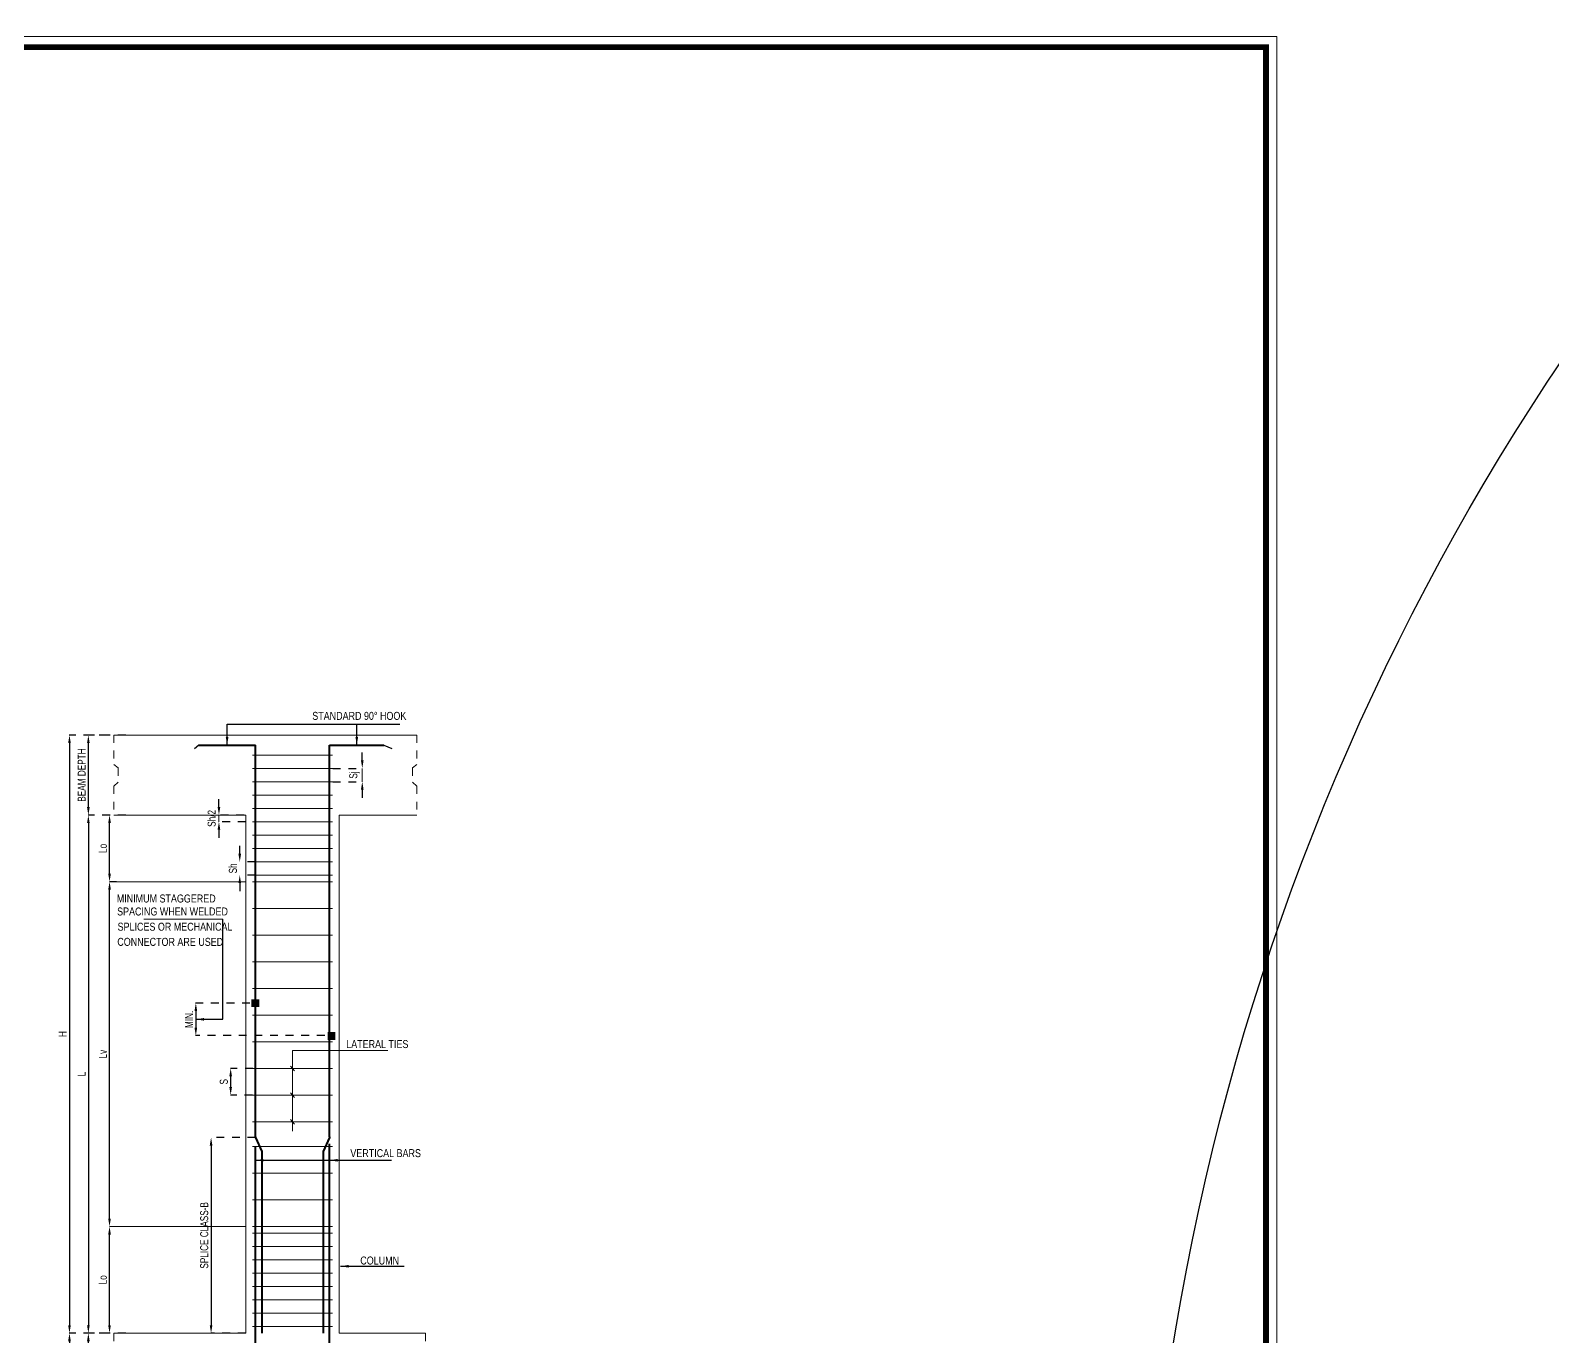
# Model space of a CAD drawing. Header units: inches. Extents: x -351 to 2582, y -266 to 144.
# Drawn here: x 1078.64 to 1098.13, y -162.85 to -146.12 of the extents above; entities that cross this region are included whole.
import ezdxf
from ezdxf.enums import TextEntityAlignment as Align

# ---------------------------------------------------------------- set-up
doc = ezdxf.new("R2010")
doc.units = ezdxf.units.IN
doc.header["$MEASUREMENT"] = 0
doc.linetypes.add('DASHED', pattern=[0.75, 0.5, -0.25])
doc.linetypes.add('DOT', pattern=[0.25, 0, -0.25])
for name, color, linetype in [('0-text', 6, 'Continuous'), ('0.B20', 1, 'Continuous'), ('BARS', 4, 'Continuous'), ('border', 30, 'Continuous'), ('DIM', 8, 'Continuous'), ('LOGO', 7, 'Continuous'), ('S-text', 6, 'Continuous')]:
    doc.layers.add(name, color=color, linetype=linetype)
for name, color, linetype, lineweight in [('A-Diminshion', 6, 'Continuous', 9), ('A-TITLE BLK', 6, 'Continuous', 30), ('A-TITLE BLK @ 100', 6, 'Continuous', 30), ('A-TITLE BLK @ 200', 6, 'Continuous', 30), ('Frame', 43, 'Continuous', 9), ('S-CONC.', 5, 'Continuous', 5), ('S-CUT LINE', 6, 'Continuous', 9), ('S-Diminshion', 8, 'Continuous', 9), ('S-RBAR', 6, 'Continuous', 40), ('S-STIRRUP', 5, 'Continuous', 13)]:
    doc.layers.add(name, color=color, linetype=linetype, lineweight=lineweight)
doc.styles.add('ACE50', font='romans.shx', dxfattribs={"height": 150})
doc.styles.add('EN-SCL', font='swisscl.ttf')
doc.styles.add('ROMANS', font='swisse.ttf', dxfattribs={"width": 0.8})
doc.styles.add('Symbol', font='romans.shx', dxfattribs={"width": 0.75})
doc.styles.add('TITLE', font='swisscbo.ttf')
doc.dimstyles.new('ACE50', dxfattribs={"dimtxt": 150, "dimasz": 150, "dimexe": 3.75, "dimexo": 3.75, "dimgap": 50, "dimtad": 1, "dimdec": 0, "dimrnd": 1, "dimdsep": 46, "dimtxsty": 'ACE50', "dimcen": 0, "dimclrd": 4, "dimclre": 256, "dimclrt": 2, "dimadec": 0, "dimazin": 0, "dimtfac": 1, "dimtdec": 0, "dimtofl": 0, "dimtmove": 0, "dimatfit": 3, "dimfxl": 1, "dimtolj": 1, "dimtzin": 0, "dimarcsym": 0})

# ---------------------------------------------------------------- blocks, each defined once
blk = doc.blocks.new('*D645')
at = {"layer": 'A-Diminshion', "linetype": 'DOT', "lineweight": -2, "transparency": 16777216}
for p, q in [((-2377, -6964, 0), (-3080, -6964, 0)), ((-2377, -8464, 0), (-3080, -8464, 0))]:
    blk.add_line(p, q, dxfattribs=at)
at = {"layer": 'A-Diminshion', "color": 4, "lineweight": -2, "transparency": 16777216}
blk.add_line((-3077, -8314, 0), (-3077, -7114, 0), dxfattribs=at)
at = {"layer": 'A-Diminshion', "color": 4, "transparency": 16777216}
for points in [[(-3102, -7114, 0), (-3052, -7114, 0), (-3077, -6964, 0)], [(-3102, -8314, 0), (-3052, -8314, 0), (-3077, -8464, 0)]]:
    blk.add_solid(points, dxfattribs=at)
at = {"layer": 'Defpoints', "color": 0, "transparency": 16777216}
for p in [(-3077, -6964, 0), (-2373, -6964, 0), (-2373, -8464, 0)]:
    blk.add_point(p, dxfattribs=at)
at = {"layer": 'A-Diminshion', "color": 2, "transparency": 16777216, "insert": (-3202, -7714, 0), "char_height": 150, "attachment_point": 5, "rotation": 90, "style": 'EN-SCL'}
blk.add_mtext('\\A1;BEAM DEPTH', dxfattribs=at)
blk = doc.blocks.new('*D656')
at = {"layer": 'A-Diminshion', "linetype": 'DOT', "lineweight": -2, "transparency": 16777216}
for p, q in [((-2729, -6964, 0), (-3434, -6964, 0)), ((-3586, -19971, 0), (-3427, -19971, 0))]:
    blk.add_line(p, q, dxfattribs=at)
at = {"layer": 'A-Diminshion', "color": 4, "lineweight": -2, "transparency": 16777216}
blk.add_line((-3431, -7114, 0), (-3431, -19821, 0), dxfattribs=at)
at = {"layer": 'A-Diminshion', "color": 4, "transparency": 16777216}
for points in [[(-3456, -7114, 0), (-3406, -7114, 0), (-3431, -6964, 0)], [(-3456, -19821, 0), (-3406, -19821, 0), (-3431, -19971, 0)]]:
    blk.add_solid(points, dxfattribs=at)
at = {"layer": 'Defpoints', "color": 0, "transparency": 16777216}
for p in [(-2725, -6964, 0), (-3590, -19971), (-3431, -19971, 0)]:
    blk.add_point(p, dxfattribs=at)
at = {"layer": 'A-Diminshion', "color": 2, "transparency": 16777216, "insert": (-3556, -13468, 0), "char_height": 150, "attachment_point": 5, "rotation": 90, "style": 'EN-SCL'}
blk.add_mtext('\\A1;H', dxfattribs=at)
blk = doc.blocks.new('*D658')
at = {"layer": 'A-Diminshion', "color": 4, "lineweight": -2, "transparency": 16777216}
blk.add_line((-3077, 2600), (-3077, -6814), dxfattribs=at)
at = {"layer": 'A-Diminshion', "color": 4, "transparency": 16777216}
for points in [[(-3102, 2600), (-3052, 2600), (-3077, 2750)], [(-3102, -6814), (-3052, -6814), (-3077, -6964)]]:
    blk.add_solid(points, dxfattribs=at)
at = {"layer": 'Defpoints', "color": 0, "transparency": 16777216}
for p in [(-3077, 2750), (-3077, -6964), (-3077, -6964)]:
    blk.add_point(p, dxfattribs=at)
at = {"layer": 'A-Diminshion', "color": 2, "transparency": 16777216, "insert": (-3202, -2107), "char_height": 150, "attachment_point": 5, "rotation": 90, "style": 'EN-SCL'}
blk.add_mtext('\\A1;L', dxfattribs=at)
blk = doc.blocks.new('*D659')
at = {"layer": 'A-Diminshion', "linetype": 'DOT', "lineweight": -2, "transparency": 16777216}
for p, q in [((-2377, 4250), (-3080, 4250)), ((-2377, 2750), (-3080, 2750))]:
    blk.add_line(p, q, dxfattribs=at)
at = {"layer": 'A-Diminshion', "color": 4, "lineweight": -2, "transparency": 16777216}
blk.add_line((-3077, 2900), (-3077, 4100), dxfattribs=at)
at = {"layer": 'A-Diminshion', "color": 4, "transparency": 16777216}
for points in [[(-3102, 4100), (-3052, 4100), (-3077, 4250)], [(-3102, 2900), (-3052, 2900), (-3077, 2750)]]:
    blk.add_solid(points, dxfattribs=at)
at = {"layer": 'Defpoints', "color": 0, "transparency": 16777216}
for p in [(-3077, 4250), (-2373, 4250), (-2373, 2750)]:
    blk.add_point(p, dxfattribs=at)
at = {"layer": 'A-Diminshion', "color": 2, "transparency": 16777216, "insert": (-3202, 3500), "char_height": 150, "attachment_point": 5, "rotation": 90, "style": 'EN-SCL'}
blk.add_mtext('\\A1;BEAM DEPTH', dxfattribs=at)
blk = doc.blocks.new('*D660')
at = {"layer": 'A-Diminshion', "linetype": 'DOT', "lineweight": -2, "transparency": 16777216}
for p, q in [((6, -2000), (-414, -2000)), ((-4, -2500), (-414, -2500))]:
    blk.add_line(p, q, dxfattribs=at)
at = {"layer": 'A-Diminshion', "color": 4, "lineweight": -2, "transparency": 16777216}
blk.add_line((-410, -2350), (-410, -2150), dxfattribs=at)
at = {"layer": 'A-Diminshion', "color": 4, "transparency": 16777216}
for points in [[(-435, -2150), (-385, -2150), (-410, -2000)], [(-435, -2350), (-385, -2350), (-410, -2500)]]:
    blk.add_solid(points, dxfattribs=at)
at = {"layer": 'Defpoints', "color": 0, "transparency": 16777216}
for p in [(-410, -2000), (9, -2000), (0, -2500)]:
    blk.add_point(p, dxfattribs=at)
at = {"layer": 'A-Diminshion', "color": 2, "transparency": 16777216, "insert": (-538, -2250), "char_height": 150, "attachment_point": 5, "rotation": 90, "style": 'EN-SCL'}
blk.add_mtext('\\A1;S', dxfattribs=at)
blk = doc.blocks.new('*D661')
at = {"layer": 'A-Diminshion', "color": 4, "lineweight": -2, "transparency": 16777216}
blk.add_line((-2680, -6814, 0), (-2680, -5114, 0), dxfattribs=at)
at = {"layer": 'A-Diminshion', "color": 4, "transparency": 16777216}
for points in [[(-2705, -5114, 0), (-2655, -5114, 0), (-2680, -4964, 0)], [(-2705, -6814, 0), (-2655, -6814, 0), (-2680, -6964, 0)]]:
    blk.add_solid(points, dxfattribs=at)
at = {"layer": 'Defpoints', "color": 0, "transparency": 16777216}
for p in [(-2680, -4964, 0), (-2680, -4964, 0), (-2680, -6964, 0)]:
    blk.add_point(p, dxfattribs=at)
at = {"layer": 'A-Diminshion', "color": 2, "transparency": 16777216, "insert": (-2806, -5964, 0), "char_height": 150, "attachment_point": 5, "rotation": 90, "style": 'EN-SCL'}
blk.add_mtext('\\A1;Lo ', dxfattribs=at)
blk = doc.blocks.new('*D662')
at = {"layer": 'A-Diminshion', "color": 4, "lineweight": -2, "transparency": 16777216}
blk.add_line((-2680, 1650, 0), (-2680, 2600, 0), dxfattribs=at)
at = {"layer": 'A-Diminshion', "linetype": 'DOT', "lineweight": -2, "transparency": 16777216}
blk.add_line((-2551, 1500, 0), (-2683, 1500, 0), dxfattribs=at)
at = {"layer": 'A-Diminshion', "color": 4, "transparency": 16777216}
for points in [[(-2705, 2600, 0), (-2655, 2600, 0), (-2680, 2750, 0)], [(-2705, 1650, 0), (-2655, 1650, 0), (-2680, 1500, 0)]]:
    blk.add_solid(points, dxfattribs=at)
at = {"layer": 'Defpoints', "color": 0, "transparency": 16777216}
for p in [(-2680, 2750, 0), (-2680, 2750, 0), (-2547, 1500, 0)]:
    blk.add_point(p, dxfattribs=at)
at = {"layer": 'A-Diminshion', "color": 2, "transparency": 16777216, "insert": (-2806, 2125, 0), "char_height": 150, "attachment_point": 5, "rotation": 90, "style": 'EN-SCL'}
blk.add_mtext('\\A1;Lo ', dxfattribs=at)
blk = doc.blocks.new('*D663')
at = {"layer": 'A-Diminshion', "color": 4, "lineweight": -2, "transparency": 16777216}
blk.add_line((-2680, -4814, 0), (-2680, 1350, 0), dxfattribs=at)
at = {"layer": 'A-Diminshion', "color": 4, "transparency": 16777216}
for points in [[(-2705, 1350, 0), (-2655, 1350, 0), (-2680, 1500, 0)], [(-2705, -4814, 0), (-2655, -4814, 0), (-2680, -4964, 0)]]:
    blk.add_solid(points, dxfattribs=at)
at = {"layer": 'Defpoints', "color": 0, "transparency": 16777216}
for p in [(-2680, 1500), (-2680, 1500, 0), (-2680, -4964, 0)]:
    blk.add_point(p, dxfattribs=at)
at = {"layer": 'A-Diminshion', "color": 2, "transparency": 16777216, "insert": (-2805, -1732, 0), "char_height": 150, "attachment_point": 5, "rotation": 90, "style": 'EN-SCL'}
blk.add_mtext('\\A1;Lv', dxfattribs=at)
blk = doc.blocks.new('*D664')
at = {"layer": 'A-Diminshion', "color": 4, "lineweight": -2, "transparency": 16777216}
for p, q in [((-630, 2900), (-630, 3050)), ((-630, 2475), (-630, 2325))]:
    blk.add_line(p, q, dxfattribs=at)
at = {"layer": 'A-Diminshion', "linetype": 'DOT', "lineweight": -2, "transparency": 16777216}
for p, q in [((-160, 2750), (-634, 2750)), ((-129, 2625), (-634, 2625))]:
    blk.add_line(p, q, dxfattribs=at)
at = {"layer": 'A-Diminshion', "color": 4, "transparency": 16777216}
for points in [[(-655, 2900), (-605, 2900), (-630, 2750)], [(-655, 2475), (-605, 2475), (-630, 2625)]]:
    blk.add_solid(points, dxfattribs=at)
at = {"layer": 'Defpoints', "color": 0, "transparency": 16777216}
for p in [(-630, 2625), (-156, 2750), (-125, 2625)]:
    blk.add_point(p, dxfattribs=at)
at = {"layer": 'A-Diminshion', "color": 2, "transparency": 16777216, "insert": (-766, 2687), "char_height": 150, "attachment_point": 5, "rotation": 90, "style": 'EN-SCL'}
blk.add_mtext('\\A1;Sh/2', dxfattribs=at)
blk = doc.blocks.new('*D665')
at = {"layer": 'A-Diminshion', "color": 4, "lineweight": -2, "transparency": 16777216}
for p, q in [((2056, 3775, 0), (2056, 3925, 0)), ((2056, 3225, 0), (2056, 3075, 0))]:
    blk.add_line(p, q, dxfattribs=at)
at = {"layer": 'A-Diminshion', "linetype": 'DOT', "lineweight": -2, "transparency": 16777216}
for p, q in [((1504, 3625, 0), (2059, 3625, 0)), ((1504, 3375, 0), (2059, 3375, 0))]:
    blk.add_line(p, q, dxfattribs=at)
at = {"layer": 'A-Diminshion', "color": 4, "transparency": 16777216}
for points in [[(2031, 3775, 0), (2081, 3775, 0), (2056, 3625, 0)], [(2031, 3225, 0), (2081, 3225, 0), (2056, 3375, 0)]]:
    blk.add_solid(points, dxfattribs=at)
at = {"layer": 'Defpoints', "color": 0, "transparency": 16777216}
for p in [(1500, 3625), (1500, 3375), (2056, 3375, 0)]:
    blk.add_point(p, dxfattribs=at)
at = {"layer": 'A-Diminshion', "color": 2, "transparency": 16777216, "insert": (1910, 3500, 0), "char_height": 150, "attachment_point": 5, "rotation": 90, "style": 'EN-SCL'}
blk.add_mtext('\\A1;Sj', dxfattribs=at)
blk = doc.blocks.new('*D666')
at = {"layer": 'A-Diminshion', "color": 4, "lineweight": -2, "transparency": 16777216}
for p, q in [((-240, 2025, 0), (-240, 2175, 0)), ((-240, 1475, 0), (-240, 1325, 0))]:
    blk.add_line(p, q, dxfattribs=at)
at = {"layer": 'A-Diminshion', "linetype": 'DOT', "lineweight": -2, "transparency": 16777216}
for p, q in [((51, 1875, 0), (-243, 1875, 0)), ((51, 1625, 0), (-243, 1625, 0))]:
    blk.add_line(p, q, dxfattribs=at)
at = {"layer": 'A-Diminshion', "color": 4, "transparency": 16777216}
for points in [[(-265, 2025, 0), (-215, 2025, 0), (-240, 1875, 0)], [(-265, 1475, 0), (-215, 1475, 0), (-240, 1625, 0)]]:
    blk.add_solid(points, dxfattribs=at)
at = {"layer": 'Defpoints', "color": 0, "transparency": 16777216}
for p in [(55, 1875), (-240, 1625, 0), (55, 1625)]:
    blk.add_point(p, dxfattribs=at)
at = {"layer": 'A-Diminshion', "color": 2, "transparency": 16777216, "insert": (-368, 1750, 0), "char_height": 150, "attachment_point": 5, "rotation": 90, "style": 'EN-SCL'}
blk.add_mtext('\\A1;Sh', dxfattribs=at)
blk = doc.blocks.new('*D667')
at = {"layer": 'A-Diminshion', "linetype": 'DOT', "lineweight": -2, "transparency": 16777216}
blk.add_line((-2729, 4250), (-3434, 4250), dxfattribs=at)
at = {"layer": 'A-Diminshion', "color": 4, "lineweight": -2, "transparency": 16777216}
blk.add_line((-3431, 4100), (-3431, -6814), dxfattribs=at)
at = {"layer": 'A-Diminshion', "color": 4, "transparency": 16777216}
for points in [[(-3456, 4100), (-3406, 4100), (-3431, 4250)], [(-3456, -6814), (-3406, -6814), (-3431, -6964)]]:
    blk.add_solid(points, dxfattribs=at)
at = {"layer": 'Defpoints', "color": 0, "transparency": 16777216}
for p in [(-2725, 4250, 0), (-3431, -6964), (-3431, -6964)]:
    blk.add_point(p, dxfattribs=at)
at = {"layer": 'A-Diminshion', "color": 2, "transparency": 16777216, "insert": (-3556, -1357), "char_height": 150, "attachment_point": 5, "rotation": 90, "style": 'EN-SCL'}
blk.add_mtext('\\A1;H', dxfattribs=at)
blk = doc.blocks.new('*D668')
at = {"layer": 'A-Diminshion', "linetype": 'DOT', "lineweight": -2, "transparency": 16777216}
for p, q in [((-48, -775), (-1067, -775)), ((1352, -1385), (-1067, -1385))]:
    blk.add_line(p, q, dxfattribs=at)
at = {"layer": 'A-Diminshion', "color": 4, "lineweight": -2, "transparency": 16777216}
blk.add_line((-1063, -925), (-1063, -1235), dxfattribs=at)
at = {"layer": 'A-Diminshion', "color": 4, "transparency": 16777216}
for points in [[(-1088, -925), (-1038, -925), (-1063, -775)], [(-1088, -1235), (-1038, -1235), (-1063, -1385)]]:
    blk.add_solid(points, dxfattribs=at)
at = {"layer": 'Defpoints', "color": 0, "transparency": 16777216}
for p in [(-45, -775), (-1063, -1385), (1356, -1385)]:
    blk.add_point(p, dxfattribs=at)
at = {"layer": 'A-Diminshion', "color": 2, "transparency": 16777216, "insert": (-1188, -1080), "char_height": 150, "attachment_point": 5, "rotation": 90, "style": 'EN-SCL'}
blk.add_mtext('\\A1;MIN.', dxfattribs=at)
blk = doc.blocks.new('*D669')
at = {"layer": 'A-Diminshion', "linetype": 'DOT', "lineweight": -2, "transparency": 16777216}
for p, q in [((54, -3296), (-781, -3296)), ((-129, -6964), (-781, -6964))]:
    blk.add_line(p, q, dxfattribs=at)
at = {"layer": 'A-Diminshion', "color": 4, "lineweight": -2, "transparency": 16777216}
blk.add_line((-777, -3446), (-777, -6814), dxfattribs=at)
at = {"layer": 'A-Diminshion', "color": 4, "transparency": 16777216}
for points in [[(-802, -3446), (-752, -3446), (-777, -3296)], [(-802, -6814), (-752, -6814), (-777, -6964)]]:
    blk.add_solid(points, dxfattribs=at)
at = {"layer": 'Defpoints', "color": 0, "transparency": 16777216}
for p in [(57, -3296, 0), (-777, -6964), (-125, -6964, 0)]:
    blk.add_point(p, dxfattribs=at)
at = {"layer": 'A-Diminshion', "color": 2, "transparency": 16777216, "insert": (-905, -5130), "char_height": 150, "attachment_point": 5, "rotation": 90, "style": 'EN-SCL'}
blk.add_mtext('\\A1;SPLICE CLASS-B', dxfattribs=at)
blk = doc.blocks.new('*U701')
blk.add_circle((0, 0), 6)
for tag, p, height, style in [('TITLE', (9, 1.75), 4, 'TITLE'), ('SCALE', (9, -3.75), 2.5, 'Symbol')]:
    blk.add_attdef(tag, p, '', height=height, dxfattribs=dict(style=style))
at = {"style": 'TITLE'}
blk.add_attdef('NO', text='', height=4, dxfattribs=at).set_placement((0, 0), align=Align.MIDDLE)
blk = doc.blocks.new('*U1269')
at = {"layer": 'A-TITLE BLK @ 100', "xscale": 4.729778865895827, "yscale": 4.729778865895827, "zscale": 4.729778865895827}
blk.add_blockref('*U701', (3437.18, 1806.528), dxfattribs=at)
at = {"layer": 'A-TITLE BLK @ 200', "xscale": 9.459557731791653, "yscale": 9.459557731791653, "zscale": 9.459557731791653}
blk.add_blockref('*U701', (3437.18, 1806.528), dxfattribs=at)
blk = doc.blocks.new('*U702')
blk.add_circle((0, 0), 6)
for tag, p, height, style in [('TITLE', (9, 1.75), 4, 'TITLE'), ('SCALE', (9, -3.75), 2.5, 'Symbol')]:
    blk.add_attdef(tag, p, '', height=height, dxfattribs=dict(style=style))
at = {"style": 'TITLE'}
blk.add_attdef('NO', text='', height=4, dxfattribs=at).set_placement((0, 0), align=Align.MIDDLE)
blk = doc.blocks.new('*U1270')
at = {"layer": 'A-TITLE BLK @ 200', "xscale": 9.459557731791653, "yscale": 9.459557731791653, "zscale": 9.459557731791653}
blk.add_blockref('*U702', (3442.757, 1807.095), dxfattribs=at)
blk = doc.blocks.new('s6s6s')
at = {"layer": 'A-TITLE BLK'}
for name in ['*U1270', '*U1269']:
    blk.add_blockref(name, (0, 0), dxfattribs=at)
blk = doc.blocks.new('A$C7E5B4212')
at = {"layer": 'LOGO', "const_width": 0.05}
blk.add_lwpolyline([(0.832, 0.832), (41.132, 0.832), (41.132, 29.382), (0.832, 29.382)], close=True, dxfattribs=at)
blk = doc.blocks.new('ttwttt')
at = {"layer": 'border', "color": 8}
blk.add_line((52.753, 0.641), (52.753, 37.305), dxfattribs=at)
at = {"layer": 'LOGO', "color": 240, "lineweight": -2}
for p, q in [((52.884, 37.5), (-0.13, 37.5)), ((52.884, -0.128), (52.884, 37.5))]:
    blk.add_line(p, q, dxfattribs=at)
at = {"layer": 'LOGO', "xscale": 1.309217692210943, "yscale": 1.309217692210943, "zscale": 1.309217692210943}
blk.add_blockref('A$C7E5B4212', (-1.089, -1.089), dxfattribs=at)
blk = doc.blocks.new('A$C7FFA5F25')
at = {"layer": 'A-Diminshion', "color": 2}
for p, q in [((2055.6, 3625, 0), (2055.6, 3375, 0)), ((-629.8, 2625), (-629.8, 2750))]:
    blk.add_line(p, q, dxfattribs=at)
at = {"layer": 'A-Diminshion', "color": 1}
blk.add_line((-553.9, 796.5), (-2039.4, 796.5), dxfattribs=at)
at = {"layer": 'BARS', "const_width": 147, "elevation": 0}
for points in [[(-22.1, -776.5), (124.9, -776.5)], [(1405.9, -1392.3), (1552.9, -1392.3)]]:
    blk.add_lwpolyline(points, dxfattribs=at)
at = {"layer": 'S-CONC.', "linetype": 'Continuous', "lineweight": 9, "ltscale": 5}
for p, q in [((-2602.3, 4250), (3080.7, 4250)), ((-125, 2750), (-2602.3, 2750)), ((-125, -6964.1, 0), (-125, 2750)), ((1625, 2750), (3080.7, 2750)), ((1625, -6964.1, 0), (1625, 2750)), ((-2602.3, -6964.1, 0), (-125, -6964.1, 0)), ((1625, -6964.1, 0), (3243.4, -6964.1, 0))]:
    blk.add_line(p, q, dxfattribs=at)
at = {"layer": 'S-CUT LINE', "linetype": 'DASHED', "lineweight": 9, "ltscale": 100, "elevation": 0}
for points in [[(-2602.3, 4250), (-2602.3, 3698.9), (-2517.4, 3634.6), (-2517.4, 3366.5), (-2602.3, 3291.2), (-2602.3, 2750)], [(3080.7, 4250), (3080.7, 3698.9), (2995.9, 3634.6), (2995.9, 3366.5), (3080.7, 3291.2), (3080.7, 2750)], [(-2602.3, -6964.1), (-2602.3, -7515.2), (-2517.4, -7579.6), (-2517.4, -7847.7), (-2602.3, -7923), (-2602.3, -8464.1)], [(3243.4, -6964.1), (3243.4, -7515.2), (3158.6, -7579.6), (3158.6, -7847.7), (3243.4, -7923), (3243.4, -8464.1)]]:
    blk.add_lwpolyline(points, dxfattribs=at)
at = {"layer": 'S-Diminshion'}
for p, q in [((-125, 1500), (-2602.3, 1500)), ((-2679.7, -4964.1, 0), (-125, -4964.1))]:
    blk.add_line(p, q, dxfattribs=at)
at = {"layer": 'S-Diminshion', "color": 20, "ltscale": 30}
for p, q in [((750, -3178.6), (750, -1664.8)), ((750, -1664.8), (2533.6, -1664.8)), ((711, -1956.7), (789, -2043.3)), ((711, -2456.7), (789, -2543.3)), ((711, -2956.7), (789, -3043.3))]:
    blk.add_line(p, q, dxfattribs=at)
at = {"layer": 'S-RBAR', "lineweight": 40, "ltscale": 3.75}
for p, q in [((-1008.9, 4062.5), (55, 4062.5)), ((55, -3284.9), (55, 4062.5)), ((1445, -3284.9), (1445, 4062.5)), ((1445, 4062.5), (2461.3, 4062.5)), ((1445, -10434.5, 0), (1445, -3411.6)), ((55, -10434.5), (55, -3464.1))]:
    blk.add_line(p, q, dxfattribs=at)
at = {"layer": 'S-RBAR', "lineweight": 40, "ltscale": 3.75, "elevation": 0, "flags": 128}
for points in [[(55, -3284.9), (55, -3284.9, 0.0990719), (57.3, -3296.4), (174.7, -3556.7), (174.7, -6964.1)], [(1445, -3284.9), (1445, -3284.9, -0.0990719), (1442.7, -3296.4), (1325.3, -3556.7), (1325.3, -6964.1)]]:
    blk.add_lwpolyline(points, format="xyb", dxfattribs=at)
at = {"layer": 'S-STIRRUP', "lineweight": 20}
for p, q in [((0, 3875), (1500, 3875)), ((0, 3625), (1500, 3625)), ((0, 3375), (1500, 3375)), ((0, 3125), (1500, 3125)), ((0, 2875), (1500, 2875)), ((0, 2625), (1500, 2625)), ((0, 2375), (1500, 2375)), ((0, 2125), (1500, 2125)), ((0, 1875), (1500, 1875)), ((0, 1625), (1500, 1625)), ((0, 1625), (1500, 1625)), ((0, 1500), (1500, 1500)), ((0, 1000), (1500, 1000)), ((0, 500), (1500, 500)), ((0, 0), (1500, 0)), ((0, -500), (1500, -500)), ((0, -1000), (1500, -1000)), ((0, -1500), (1500, -1500)), ((0, -2000), (1500, -2000)), ((0, -2500), (1500, -2500)), ((0, -3000), (1500, -3000)), ((0, -3464.1), (1500, -3464.1)), ((0, -3964.1), (1500, -3964.1)), ((0, -4464.1), (1500, -4464.1)), ((0, -4964.1), (1500, -4964.1)), ((0, -5089.1), (1500, -5089.1)), ((0, -5339.1), (1500, -5339.1)), ((0, -5589.1), (1500, -5589.1)), ((0, -5839.1), (1500, -5839.1)), ((0, -6089.1), (1500, -6089.1)), ((0, -6339.1), (1500, -6339.1)), ((0, -6589.1), (1500, -6589.1)), ((0, -6839.1), (1500, -6839.1))]:
    blk.add_line(p, q, dxfattribs=at)
at = {"layer": 'S-text', "style": 'ROMANS', "width": 0.8}
for s, p in [('STANDARD 90%%D HOOK', (1119.3, 4534.4, 0)), ('MINIMUM STAGGERED', (-2544.2, 1110.6)), ('SPACING WHEN WELDED', (-2538.1, 867.2)), ('SPLICES OR MECHANICAL', (-2528.6, 581.7)), ('CONNECTOR ARE USED', (-2534.5, 297.8)), ('LATERAL TIES', (1755.9, -1618.8)), ('VERTICAL BARS', (1832.8, -3663.4)), ('COLUMN', (2018.8, -5676.4))]:
    blk.add_text(s, height=150, dxfattribs=at).set_placement(p)
at = {"layer": 'A-Diminshion', "color": 2}
for base, p1, p2, text, picture, middle in [((-3430.5, -6964.1), (-2724.8, 4250, 0), (-3430.5, -6964.1), 'H', '*D667', (-3555.5, -1357.1)), ((-3076.5, -6964.1), (-3076.5, 2750), (-3076.5, -6964.1), 'L', '*D658', (-3201.5, -2107.1)), ((-2679.7, 2750, 0), (-2547, 1500, 0), (-2679.7, 2750, 0), 'Lo ', '*D662', (-2806.3, 2125, 0)), ((-2679.7, 1500, 0), (-2679.7, -4964.1, 0), (-2679.7, 1500), 'Lv', '*D663', (-2804.7, -1732.1, 0)), ((-2679.7, -4964.1, 0), (-2679.7, -6964.1, 0), (-2679.7, -4964.1, 0), 'Lo ', '*D661', (-2806.3, -5964.1, 0)), ((-3430.5, -19971.5, 0), (-2724.8, -6964.1, 0), (-3589.6, -19971.5), 'H', '*D656', (-3555.5, -13467.8, 0))]:
    dim = blk.add_linear_dim(base=base, p1=p1, p2=p2, angle=90, text=text, dimstyle='ACE50', override={"dimtxsty": 'EN-SCL'}, dxfattribs=at)
    dim.commit()
    dim.dimension.update_dxf_attribs({"geometry": picture, "text_midpoint": middle})
for base, p1, p2, angle, text, picture, middle in [((-3076.5, 4250), (-2373.3, 2750), (-2373.3, 4250), 90, 'BEAM DEPTH', '*D659', (-3076.5, 3500)), ((2055.6, 3375, 0), (1500, 3625), (1500, 3375), 90, 'Sj', '*D665', (2055.6, 3500, 0)), ((-629.8, 2625), (-156.3, 2750), (-125, 2625), 270, 'Sh/2', '*D664', (-629.8, 2687.5)), ((-239.5, 1625, 0), (55, 1875), (55, 1625), 90, 'Sh', '*D666', (-239.5, 1750, 0)), ((-1062.9, -1384.9), (-44.6, -774.5), (1355.7, -1384.9), 90, 'MIN.', '*D668', (-1062.9, -1079.7)), ((-410.3, -2000), (0, -2500), (9.4, -2000), 90, 'S', '*D660', (-410.3, -2250)), ((-777.4, -6964.1), (57.3, -3296.4, 0), (-125, -6964.1, 0), 90, 'SPLICE CLASS-B', '*D669', (-777.4, -5130.3)), ((-3076.5, -6964.1, 0), (-2373.3, -8464.1, 0), (-2373.3, -6964.1, 0), 90, 'BEAM DEPTH', '*D645', (-3076.5, -7714.1, 0))]:
    dim = blk.add_linear_dim(base=base, p1=p1, p2=p2, angle=angle, text=text, dimstyle='ACE50', override={"dimtxsty": 'EN-SCL'}, dxfattribs=at)
    dim.commit()
    dim.dimension.update_dxf_attribs({"geometry": picture, "text_midpoint": middle, "dimtype": 128})
for points in [[(-476.9, 4062.5), (-476.9, 4455.2), (1953.2, 4455.2)], [(1953.2, 4062.5), (1953.2, 4455.2), (2757, 4455.2)], [(55, -3722), (1445, -3722)], [(1445, -3722), (2603.7, -3722)], [(1651, -5709.5), (2842.2, -5709.5)]]:
    blk.add_leader(points, dimstyle='ACE50', override={"dimtxsty": 'EN-SCL'}, dxfattribs=at)
at = {"layer": 'A-Diminshion'}
blk.add_leader([(-1062.9, -1079.7), (-553.9, -1079.7), (-553.9, 796.5)], dimstyle='ACE50', override={"dimtxsty": 'EN-SCL'}, dxfattribs=at)

msp = doc.modelspace()

# ---------------------------------------------------------------- linework, layer by layer
at = {"layer": '0-text'}
for p, q in [((1080.793, -155.274), (1080.74, -155.321)), ((1080.793, -155.274), (1080.793, -155.274)), ((1083.165, -155.274), (1083.265, -155.32))]:
    msp.add_line(p, q, dxfattribs=at)

# ---------------------------------------------------------------- block references
at = {"layer": '0.B20', "xscale": 1.114138970213332, "yscale": 1.114138970213332, "zscale": 1.114138970213332}
msp.add_blockref('s6s6s', (-2705.002, -2180.709), dxfattribs=at)
at = {"layer": 'DIM', "color": 0, "xscale": 0.0006834074613670839, "yscale": 0.0006834074613670839, "zscale": 0.0006834074613670839}
msp.add_blockref('A$C7FFA5F25', (1081.483, -158.05), dxfattribs=at)
at = {"layer": 'Frame', "xscale": 1.124056570937398, "yscale": 1.124056570937398, "zscale": 1.124056570937398}
msp.add_blockref('ttwttt', (1035.155, -188.349), dxfattribs=at)

doc.saveas('drawing.dxf')
